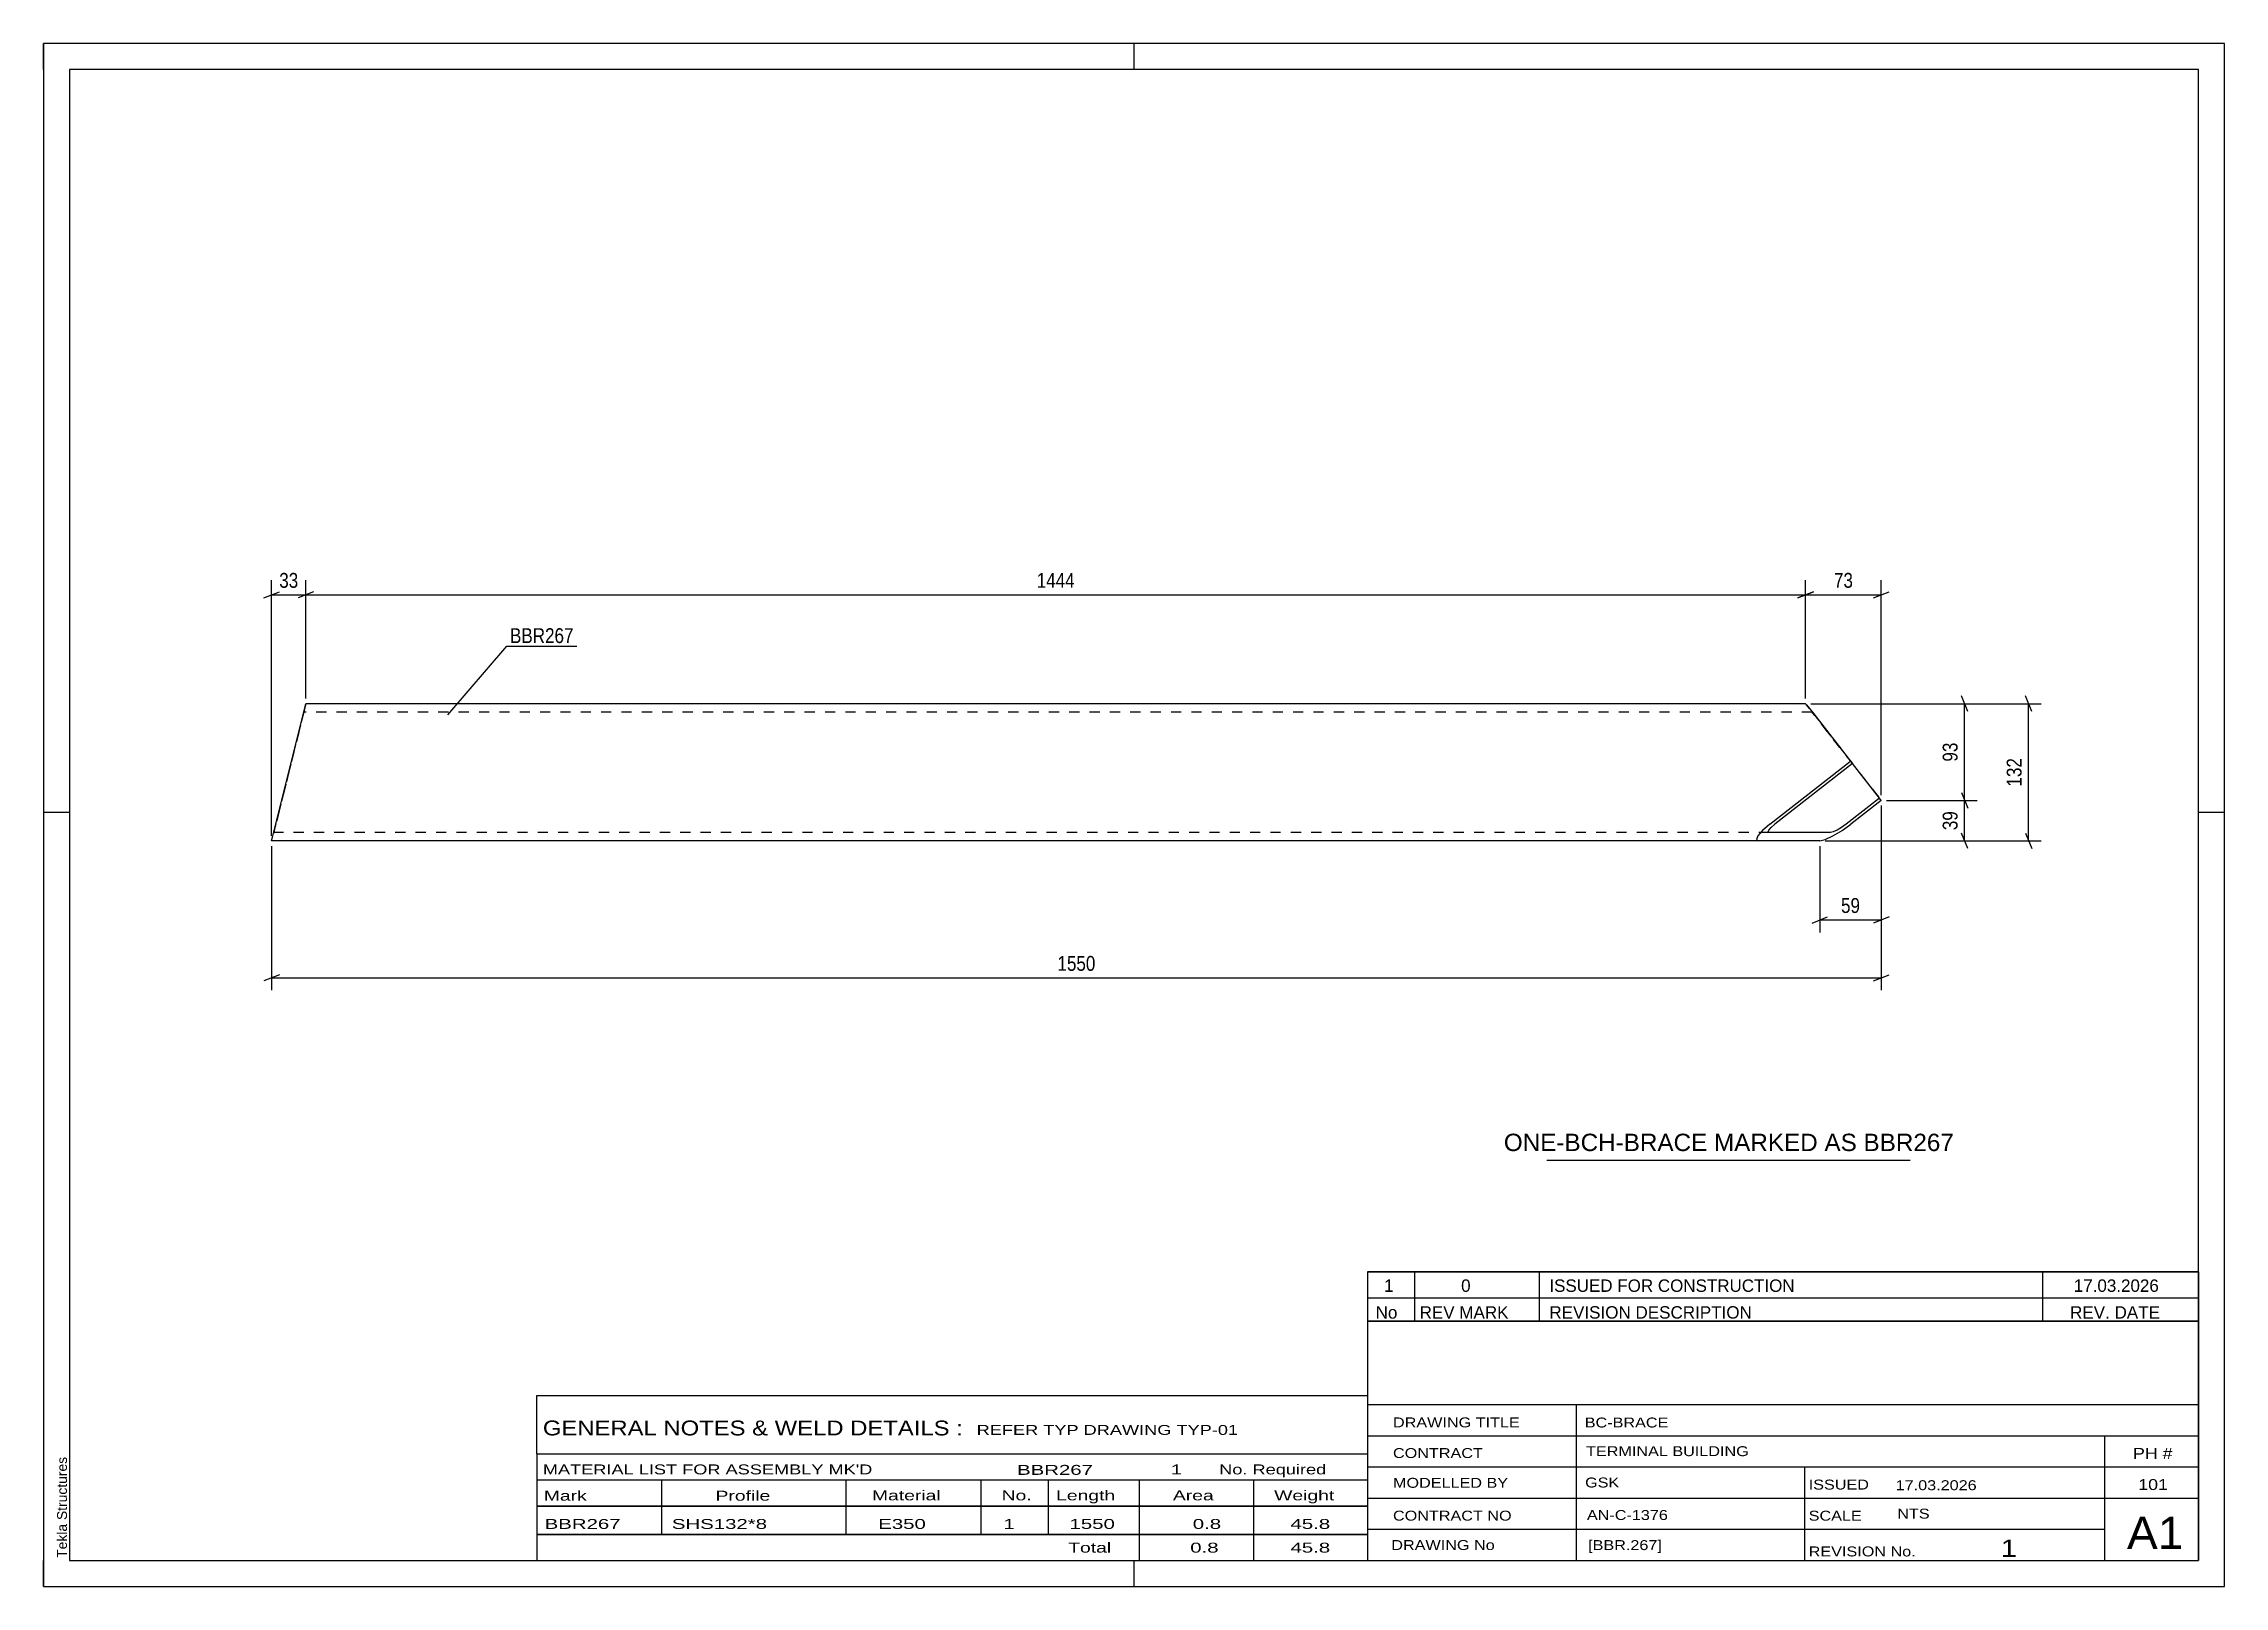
# Model space of a CAD drawing. Header units: millimetres. Extents: x 0 to 420, y 0 to 297.
import ezdxf

# ---------------------------------------------------------------- set-up
doc = ezdxf.new("R2010")
doc.units = ezdxf.units.MM
doc.linetypes.add('DXK_LINE_DOT2', pattern=[3.9198, 1.9599, -1.9599])
doc.styles.add('Arial', font='ARIAL.TTF', dxfattribs={"height": 0.2})
doc.styles.add('Arial Narrow', font='ARIALN.TTF', dxfattribs={"height": 0.2})

# ---------------------------------------------------------------- blocks, each defined once
blk = doc.blocks.new('Unknown-585398745-1161')
at = {"color": 5, "linetype": 'Continuous'}
for p, q in [((420, 297), (0, 297)), ((0, 297), (0, 0)), ((0, 292), (0, 297)), ((210, 292), (210, 297)), ((420, 0), (420, 297)), ((415, 292), (5, 292)), ((5, 292), (5, 5)), ((415, 5), (415, 292)), ((5, 149), (0, 149)), ((420, 149), (415, 149)), ((0, 0), (0, 5)), ((5, 5), (415, 5)), ((210, 0), (210, 5)), ((0, 0), (420, 0))]:
    blk.add_line(p, q, dxfattribs=at)
at = {"color": 174, "linetype": 'Continuous', "style": 'Arial'}
blk.add_text('Tekla Structures', height=1.9102, rotation=90, dxfattribs=at).set_placement((4.5, 5.5))
blk = doc.blocks.new('Part-585398745-2462 - 2461')
at = {"color": 7, "linetype": 'DXK_LINE_DOT2'}
for p, q in [((50.43, 169.68), (43.92, 143.52)), ((50.07, 168.2), (44.32, 145.12)), ((50.1, 168.32), (44.35, 145.25)), ((50.07, 168.2), (50.1, 168.32)), ((340.6, 168.32), (50.1, 168.32)), ((50.43, 169.68), (50.5, 169.92)), ((50.5, 169.92), (50.5, 169.92)), ((339.54, 169.68), (339.35, 169.92)), ((340.08, 168.99), (339.54, 169.68)), ((340.08, 168.99), (353.92, 151.3)), ((340.6, 168.32), (340.6, 168.32)), ((340.6, 168.32), (348.36, 158.41)), ((340.7, 168.2), (340.6, 168.32)), ((348.36, 158.41), (340.7, 168.2)), ((43.92, 143.52), (43.92, 143.52)), ((44.32, 145.12), (44.35, 145.25)), ((332.32, 145.12), (44.32, 145.12))]:
    blk.add_line(p, q, dxfattribs=at)
at = {"color": 2, "linetype": 'Continuous'}
for p, q in [((44.16, 144.46), (50.5, 169.92)), ((50.5, 169.92), (50.5, 169.92)), ((339.35, 169.92), (50.5, 169.92)), ((339.35, 169.92), (339.35, 169.92)), ((339.35, 169.92), (339.54, 169.68)), ((339.54, 169.68), (340.08, 168.99)), ((340.08, 168.99), (340.9, 167.95)), ((340.9, 167.95), (348, 158.87)), ((332.47, 146.72), (348, 158.87)), ((348.36, 158.41), (333.42, 146.72)), ((348, 158.87), (348.36, 158.41)), ((353.56, 151.75), (348.36, 158.41)), ((353.56, 151.75), (347.13, 146.72)), ((353.92, 151.3), (348.07, 146.72)), ((353.92, 151.3), (353.56, 151.75)), ((43.92, 143.52), (43.98, 143.77)), ((43.92, 143.52), (43.92, 143.52)), ((342.09, 143.52), (43.92, 143.52)), ((43.98, 143.77), (44.16, 144.46)), ((330.13, 144.46), (329.86, 143.77)), ((329.86, 143.77), (330.27, 143.52)), ((331.05, 145.5), (330.13, 144.46)), ((332.47, 146.72), (331.05, 145.5)), ((332.11, 145.25), (332.25, 145.59)), ((332.32, 145.12), (332.11, 145.25)), ((332.25, 145.59), (332.71, 146.11)), ((344.13, 145.12), (332.32, 145.12)), ((332.71, 146.11), (333.42, 146.72)), ((342.09, 143.52), (343.12, 143.77)), ((343.12, 143.77), (344.62, 144.46)), ((344.65, 145.25), (344.13, 145.12)), ((344.62, 144.46), (346.36, 145.5)), ((345.4, 145.59), (344.65, 145.25)), ((346.27, 146.11), (345.4, 145.59)), ((347.13, 146.72), (346.27, 146.11)), ((346.36, 145.5), (348.07, 146.72))]:
    blk.add_line(p, q, dxfattribs=at)
blk = doc.blocks.new('StraightDimension-585398745-2693 - 2461')
at = {"color": 7, "linetype": 'Continuous'}
for p, q in [((339.35, 170.92), (339.35, 193.74)), ((353.92, 152.3), (353.92, 193.74)), ((340.85, 191.49), (337.85, 190.29)), ((339.35, 190.89), (353.92, 190.89)), ((352.42, 190.29), (355.42, 191.49))]:
    blk.add_line(p, q, dxfattribs=at)
at = {"color": 0}
blk.add_wipeout([(349.06, 191.64), (349.06, 195.84), (344.21, 195.84), (344.21, 191.64)], dxfattribs=at)
at = {"color": 3, "style": 'Arial Narrow'}
blk.add_text('73', height=2.863, dxfattribs=at).set_placement((344.81, 192.24))
blk = doc.blocks.new('StraightDimension-585398745-2694 - 2461')
at = {"color": 7, "linetype": 'Continuous'}
for p, q in [((50.5, 170.92), (50.5, 193.74)), ((339.35, 170.92), (339.35, 193.74)), ((52, 191.49), (49, 190.29)), ((50.5, 190.89), (339.35, 190.89)), ((337.85, 190.29), (340.85, 191.49))]:
    blk.add_line(p, q, dxfattribs=at)
at = {"color": 0}
blk.add_wipeout([(199.18, 191.64), (199.18, 195.84), (190.67, 195.84), (190.67, 191.64)], dxfattribs=at)
at = {"color": 3, "style": 'Arial Narrow'}
blk.add_text('1444', height=2.863, dxfattribs=at).set_placement((191.27, 192.24))
blk = doc.blocks.new('StraightDimension-585398745-2912 - 2461')
at = {"color": 7, "linetype": 'Continuous'}
for p, q in [((340.35, 169.92), (372.36, 169.92)), ((370.56, 168.42), (369.36, 171.42)), ((369.96, 151.3), (369.96, 169.92)), ((354.92, 151.3), (372.36, 151.3)), ((369.36, 152.8), (370.56, 149.8))]:
    blk.add_line(p, q, dxfattribs=at)
at = {"color": 0}
blk.add_wipeout([(369.21, 163.04), (365.01, 163.04), (365.01, 158.18), (369.21, 158.18)], dxfattribs=at)
at = {"color": 3, "style": 'Arial Narrow'}
blk.add_text('93', height=2.863, rotation=90.0002, dxfattribs=at).set_placement((368.61, 158.78))
blk = doc.blocks.new('StraightDimension-585398745-2695 - 2461')
at = {"color": 7, "linetype": 'Continuous'}
for p, q in [((43.92, 144.52), (43.92, 193.74)), ((50.5, 170.92), (50.5, 193.74)), ((42.42, 190.29), (45.42, 191.49)), ((43.92, 190.89), (50.5, 190.89)), ((52, 191.49), (49, 190.29))]:
    blk.add_line(p, q, dxfattribs=at)
at = {"color": 0}
blk.add_wipeout([(49.64, 191.64), (49.64, 195.84), (44.78, 195.84), (44.78, 191.64)], dxfattribs=at)
at = {"color": 3, "style": 'Arial Narrow'}
blk.add_text('33', height=2.863, dxfattribs=at).set_placement((45.38, 192.24))
blk = doc.blocks.new('StraightDimension-585398745-2977 - 2461')
at = {"color": 7, "linetype": 'Continuous'}
for p, q in [((353.92, 150.3), (353.92, 125.89)), ((342.09, 142.52), (342.09, 125.89)), ((340.59, 127.69), (343.59, 128.89)), ((342.09, 128.29), (353.92, 128.29)), ((355.42, 128.89), (352.42, 127.69))]:
    blk.add_line(p, q, dxfattribs=at)
at = {"color": 0}
blk.add_wipeout([(350.43, 129.04), (350.43, 133.24), (345.57, 133.24), (345.57, 129.04)], dxfattribs=at)
at = {"color": 3, "style": 'Arial Narrow'}
blk.add_text('59', height=2.863, dxfattribs=at).set_placement((346.17, 129.64))
blk = doc.blocks.new('StraightDimension-585398745-2913 - 2461')
at = {"color": 7, "linetype": 'Continuous'}
for p, q in [((354.92, 151.3), (372.36, 151.3)), ((369.36, 152.8), (370.56, 149.8)), ((369.96, 143.52), (369.96, 151.3)), ((343.09, 143.52), (372.36, 143.52)), ((370.56, 142.02), (369.36, 145.02))]:
    blk.add_line(p, q, dxfattribs=at)
at = {"color": 0}
blk.add_wipeout([(369.21, 149.84), (365.01, 149.84), (365.01, 144.98), (369.21, 144.98)], dxfattribs=at)
at = {"color": 3, "style": 'Arial Narrow'}
blk.add_text('39', height=2.863, rotation=90.0002, dxfattribs=at).set_placement((368.61, 145.58))
blk = doc.blocks.new('StraightDimension-585398745-3001 - 2461')
at = {"color": 7, "linetype": 'Continuous'}
for p, q in [((353.92, 150.3), (353.92, 114.75)), ((43.92, 142.52), (43.92, 114.75)), ((45.42, 117.75), (42.42, 116.55)), ((352.42, 116.55), (355.42, 117.75)), ((43.92, 117.15), (353.92, 117.15))]:
    blk.add_line(p, q, dxfattribs=at)
at = {"color": 0}
blk.add_wipeout([(203.18, 117.9), (203.18, 122.1), (194.66, 122.1), (194.66, 117.9)], dxfattribs=at)
at = {"color": 3, "style": 'Arial Narrow'}
blk.add_text('1550', height=2.863, dxfattribs=at).set_placement((195.26, 118.5))
blk = doc.blocks.new('StraightDimension-585398745-3039 - 2461')
at = {"color": 7, "linetype": 'Continuous'}
for p, q in [((340.35, 169.92), (384.69, 169.92)), ((382.89, 168.42), (381.69, 171.42)), ((382.29, 143.52), (382.29, 169.92)), ((343.09, 143.52), (384.69, 143.52)), ((381.69, 145.02), (382.89, 142.02))]:
    blk.add_line(p, q, dxfattribs=at)
at = {"color": 0}
blk.add_wipeout([(381.54, 160.07), (377.34, 160.07), (377.34, 153.38), (381.54, 153.38)], dxfattribs=at)
at = {"color": 3, "style": 'Arial Narrow'}
blk.add_text('132', height=2.863, rotation=90.0002, dxfattribs=at).set_placement((380.94, 153.98))
blk = doc.blocks.new('Unknown-585398745-3089')
at = {"color": 7, "linetype": 'Continuous'}
for p, q in [((95, 36.75), (255, 36.75)), ((95, 25.5), (95, 36.75)), ((255, 36.75), (255, 25.5)), ((95, 25.5), (255, 25.5)), ((95, 25.5), (95, 20.5)), ((255, 25.5), (255, 20.5)), ((95, 20.5), (255, 20.5)), ((95, 20.5), (95, 15.5)), ((119, 20.5), (119, 15.5)), ((154.5, 20.5), (154.5, 15.5)), ((180.5, 20.5), (180.5, 15.5)), ((193.5, 20.5), (193.5, 15.5)), ((211, 20.5), (211, 15.5)), ((233, 20.5), (233, 15.5)), ((255, 20.5), (255, 15.5)), ((95, 15.5), (255, 15.5)), ((95, 15.45), (95, 10.05)), ((95, 15.45), (255, 15.45)), ((119, 15.5), (119, 10)), ((154.5, 15.5), (154.5, 10)), ((180.5, 15.5), (180.5, 10)), ((193.5, 15.5), (193.5, 10)), ((211, 15.5), (211, 10)), ((233, 15.5), (233, 10)), ((255, 15.45), (255, 10.05)), ((95, 10.05), (255, 10.05)), ((95, 10), (255, 10)), ((95, 10), (95, 5)), ((211, 10), (211, 5)), ((233, 10), (233, 5)), ((255, 10), (255, 5)), ((95, 5), (255, 5))]:
    blk.add_line(p, q, dxfattribs=at)
at = {"color": 7, "style": 'Arial Narrow'}
for s, height, width, p in [('GENERAL NOTES & WELD DETAILS :', 2.8633, 1.4, (96.15, 29.06)), ('REFER TYP DRAWING TYP-01', 1.9089, 1.6, (179.7, 29.16)), ("MATERIAL LIST FOR ASSEMBLY MK'D", 1.9089, 1.6, (96.15, 21.56)), ('BBR267', 1.909, 1.794707, (187.48, 21.47)), ('1', 1.91, 1.794707, (217.08, 21.56)), ('No. Required', 1.9089, 1.6, (226.41, 21.56)), ('Mark', 1.909, 1.7, (96.34, 16.5)), ('Profile', 1.909, 1.7, (129.41, 16.5)), ('Material', 1.909, 1.7, (159.54, 16.56)), ('No.', 1.909, 1.7, (184.5, 16.56)), ('Length', 1.909, 1.7, (195, 16.56)), ('Area', 1.909, 1.7, (217.5, 16.56)), ('Weight', 1.909, 1.7, (237, 16.56))]:
    blk.add_text(s, height=height, dxfattribs=dict(at, width=width)).set_placement(p)
at = {"color": 7, "linetype": 'Continuous', "style": 'Arial Narrow'}
for s, height, width, p in [('BBR267', 1.909, 1.794707, (96.5, 11.06)), ('SHS132*8', 1.909, 1.794707, (121, 11.06)), ('E350', 1.909, 1.794707, (160.74, 11.06)), ('1', 1.91, 1.794707, (184.86, 11.06)), ('1550', 1.909, 1.794707, (197.58, 11.06)), ('0.8', 1.909, 1.794707, (221.32, 11.06)), ('45.8', 1.909, 1.794707, (240.14, 11.06)), ('Total', 1.909, 1.7, (197.33, 6.5)), ('0.8', 1.909, 1.794707, (220.83, 6.5)), ('45.8', 1.909, 1.794707, (240.14, 6.5))]:
    blk.add_text(s, height=height, dxfattribs=dict(at, width=width)).set_placement(p)
blk = doc.blocks.new('Unknown-585398745-3087')
at = {"color": 7, "linetype": 'Continuous'}
for p, q in [((255, 51.05), (255, 5)), ((255, 51.05), (415, 51.05)), ((415, 51), (415, 5)), ((255, 35), (415, 35)), ((295.14, 35), (295.14, 5)), ((255, 29), (415, 29)), ((397, 5.05), (397, 29.05)), ((255, 23), (415, 23)), ((339.14, 23), (339.14, 5)), ((255, 17), (415, 17)), ((255, 11), (397, 11)), ((255, 5), (415, 5))]:
    blk.add_line(p, q, dxfattribs=at)
at = {"color": 7, "style": 'Arial Narrow'}
for s, height, width, p in [('DRAWING TITLE', 1.9089, 1.425378, (259.88, 30.61)), ('BC-BRACE', 1.909, 1.425378, (296.81, 30.59)), ('CONTRACT', 1.909, 1.425378, (259.88, 24.71)), ('TERMINAL BUILDING', 1.9089, 1.425378, (297.06, 25.07)), ('MODELLED BY', 1.9089, 1.425378, (259.88, 18.98)), ('GSK', 1.909, 1.425378, (296.88, 19.04)), ('ISSUED', 1.909, 1.425378, (339.94, 18.64)), ('17.03.2026', 1.909, 1.425378, (356.69, 18.52)), ('CONTRACT NO', 1.9089, 1.425378, (259.88, 12.66)), ('AN-C-1376', 1.909, 1.425378, (297.23, 12.78)), ('SCALE', 1.909, 1.425378, (339.94, 12.65)), ('A1', 6.204, 1.25, (401.24, 7.2)), ('DRAWING No', 1.909, 1.425378, (259.56, 7)), ('[BBR.267]', 1.909, 1.425378, (297.46, 6.99)), ('1', 3.34, 1.5, (376.91, 5.68)), ('REVISION No.', 1.9089, 1.425378, (339.94, 5.77))]:
    blk.add_text(s, height=height, dxfattribs=dict(at, width=width)).set_placement(p)
at = {"color": 7, "linetype": 'Continuous', "style": 'Arial Narrow'}
for s, height, width, p in [('PH #', 2.1, 1.42538, (402.4, 24.55)), ('101', 2.1, 1.42538, (403.41, 18.55)), ('NTS', 1.909, 1.425378, (357, 13.05))]:
    blk.add_text(s, height=height, dxfattribs=dict(at, width=width)).set_placement(p)
blk = doc.blocks.new('Unknown-585398745-3088')
at = {"color": 7, "linetype": 'Continuous'}
for p, q in [((255, 60.55), (415, 60.55)), ((415, 60.55), (255, 60.55)), ((255, 60.55), (255, 55.55)), ((264, 60.55), (264, 55.55)), ((288, 60.55), (288, 55.55)), ((385, 60.55), (385, 55.55)), ((415, 60.55), (415, 55.55)), ((255, 55.55), (415, 55.55)), ((255, 55.55), (255, 51.05)), ((255, 55.55), (415, 55.55)), ((264, 55.55), (264, 51.05)), ((288, 55.55), (288, 51.05)), ((385, 55.55), (385, 51.05)), ((415, 55.55), (415, 51.05)), ((415, 51.05), (255, 51.05))]:
    blk.add_line(p, q, dxfattribs=at)
at = {"color": 7, "linetype": 'Continuous', "style": 'Arial Narrow'}
for s, height, width, p in [('1', 2.39, 1.196471, (258.16, 56.7)), ('0', 2.39, 1.196471, (273, 56.7)), ('ISSUED FOR CONSTRUCTION', 2.3861, 1.196471, (290, 56.7)), ('17.03.2026', 2.386, 1.196471, (391, 56.7)), ('No', 2.386, 1.2, (256.54, 51.55)), ('REV MARK', 2.386, 1.2, (265, 51.55)), ('REVISION DESCRIPTION', 2.3861, 1.2, (290, 51.55)), ('REV. DATE', 2.386, 1.2, (390.28, 51.55))]:
    blk.add_text(s, height=height, dxfattribs=dict(at, width=width)).set_placement(p)
blk = doc.blocks.new('Unknown-585398745-3090')
at = {"color": 7, "linetype": 'Continuous'}
blk.add_line((289.5, 82.05), (359.5, 82.05), dxfattribs=at)
at = {"color": 7, "style": 'Arial'}
blk.add_text('ONE-BCH-BRACE MARKED AS BBR267', height=3.3428, dxfattribs=at).set_placement((281.23, 83.8))
blk = doc.blocks.new('Mark-585398745-2495 - 2461')
at = {"color": 0}
blk.add_wipeout([(102.07, 181.6), (102.07, 184.6), (89.83, 184.6), (89.83, 181.6)], dxfattribs=at)
blk.add_wipeout([(102.07, 181.6), (102.07, 184.6), (89.83, 184.6), (89.83, 181.6)], dxfattribs=at)
at = {"color": 30, "linetype": 'Continuous'}
for p, q in [((77.88, 167.76), (89.23, 181)), ((89.23, 181), (102.67, 181))]:
    blk.add_line(p, q, dxfattribs=at)
at = {"color": 3, "style": 'Arial Narrow'}
blk.add_text('BBR267', height=2.863, dxfattribs=at).set_placement((89.83, 181.6))

msp = doc.modelspace()

# ---------------------------------------------------------------- block references
for name in ['Unknown-585398745-1161', 'Part-585398745-2462 - 2461', 'Unknown-585398745-3090', 'Unknown-585398745-3088', 'Unknown-585398745-3087', 'Unknown-585398745-3089']:
    msp.add_blockref(name, (0, 0))

# ---------------------------------------------------------------- next in the draw order: block references
msp.add_blockref('StraightDimension-585398745-2693 - 2461', (0, 0))

# ---------------------------------------------------------------- next in the draw order: block references
msp.add_blockref('StraightDimension-585398745-2694 - 2461', (0, 0))

# ---------------------------------------------------------------- next in the draw order: block references
for name in ['StraightDimension-585398745-2695 - 2461', 'Mark-585398745-2495 - 2461', 'StraightDimension-585398745-2912 - 2461']:
    msp.add_blockref(name, (0, 0))

# ---------------------------------------------------------------- next in the draw order: block references
msp.add_blockref('StraightDimension-585398745-2977 - 2461', (0, 0))

# ---------------------------------------------------------------- next in the draw order: block references
msp.add_blockref('StraightDimension-585398745-2913 - 2461', (0, 0))

# ---------------------------------------------------------------- next in the draw order: block references
msp.add_blockref('StraightDimension-585398745-3001 - 2461', (0, 0))

# ---------------------------------------------------------------- next in the draw order: block references
msp.add_blockref('StraightDimension-585398745-3039 - 2461', (0, 0))

doc.saveas('drawing.dxf')
